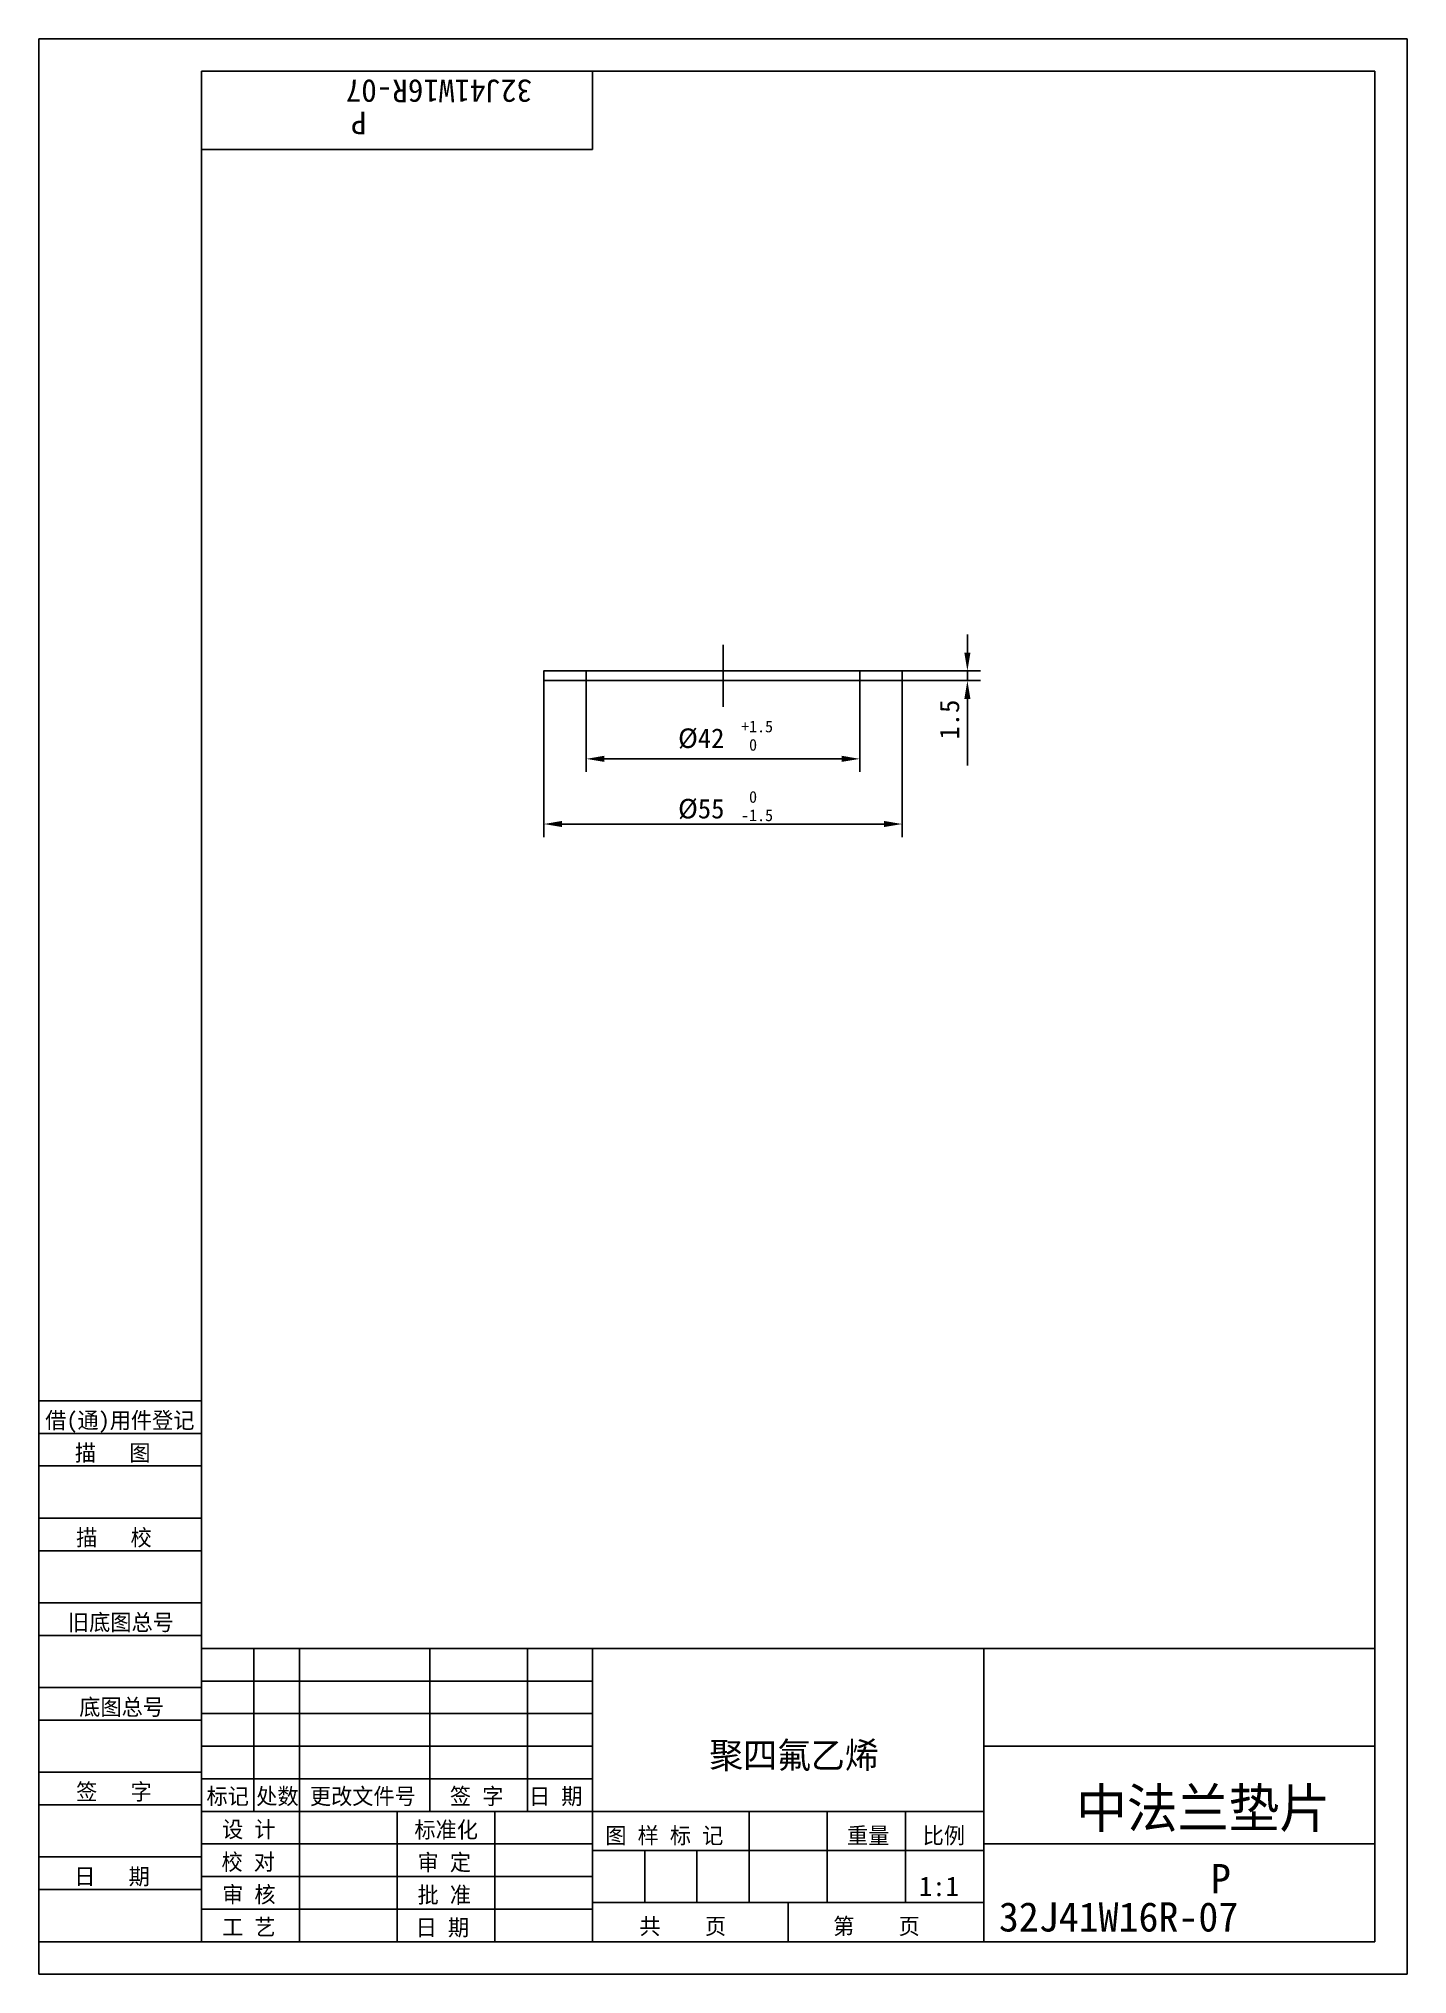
# Model space of a CAD drawing. Header units: metres. Extents: x 0 to 210, y 0 to 297.
import ezdxf

# ---------------------------------------------------------------- set-up
doc = ezdxf.new("R2010")
doc.units = ezdxf.units.M
for name, color, linetype in [('C', 6, 'Continuous'), ('D', 1, 'Continuous'), ('FL', 5, 'Continuous'), ('T', 7, 'Continuous'), ('TL', 4, 'Continuous')]:
    doc.layers.add(name, color=color, linetype=linetype)

# ---------------------------------------------------------------- blocks, each defined once
blk = doc.blocks.new('TUKUN4')
at = {"layer": 'FL'}
for p, q in [((0, 297), (0, 0)), ((210, 297), (0, 297)), ((210, 0), (210, 297)), ((0, 78), (25, 78)), ((0, 70), (25, 70)), ((0, 65), (25, 65)), ((0, 57), (25, 57)), ((0, 52), (25, 52)), ((33, 25), (33, 50)), ((40, 5), (40, 50)), ((60, 25), (60, 50)), ((75, 25), (75, 50)), ((25, 45), (85, 45)), ((0, 44), (25, 44)), ((0, 39), (25, 39)), ((25, 40), (85, 40)), ((25, 35), (85, 35)), ((0, 31), (25, 31)), ((25, 30), (85, 30)), ((0, 26), (25, 26)), ((70, 5), (70, 25)), ((0, 18), (25, 18)), ((25, 20), (85, 20)), ((25, 15), (85, 15)), ((0, 13), (25, 13)), ((25, 10), (85, 10)), ((0, 0), (210, 0))]:
    blk.add_line(p, q, dxfattribs=at)
at = {"layer": 'TL'}
for p, q in [((25, 5), (25, 292)), ((205, 292), (25, 292)), ((85, 292), (85, 280)), ((205, 5), (205, 292)), ((85, 280), (25, 280)), ((0, 88), (25, 88)), ((0, 83), (25, 83)), ((205, 50), (25, 50)), ((85, 5), (85, 50)), ((145, 5), (145, 50)), ((205, 35), (145, 35)), ((145, 25), (25, 25)), ((55, 5), (55, 25)), ((109, 11), (109, 25)), ((121, 11), (121, 25)), ((133, 11), (133, 25)), ((85, 19), (145, 19)), ((93, 11), (93, 19)), ((101, 11), (101, 19)), ((205, 20), (145, 20)), ((145, 11), (85, 11)), ((115, 5), (115, 11)), ((0, 5), (205, 5))]:
    blk.add_line(p, q, dxfattribs=at)
at = {"layer": 'T'}
for s, p in [('借(通)用件登记', (1, 83.76)), ('描   图', (5.56, 78.76)), ('描   校', (5.74, 65.76)), ('旧底图总号', (4.49, 52.76)), ('底图总号', (6.22, 39.76)), ('签   字', (5.74, 26.76)), ('标记', (25.75, 26.07)), ('处数', (33.38, 26.07)), ('更改文件号', (41.61, 26.07)), ('签 字', (63.1, 26.07)), ('日 期', (75.23, 26.07)), ('设 计', (28.14, 20.99)), ('标准化', (57.65, 20.93)), ('图 样 标 记', (86.95, 20.04)), ('重量', (124.03, 20.04)), ('比例', (135.64, 20.04)), ('校 对', (28.05, 15.99)), ('审 定', (58.13, 15.93)), ('日   期', (5.45, 13.76)), ('审 核', (28.14, 10.99)), ('批 准', (58.13, 10.93)), ('共    页', (92.18, 6.13)), ('第    页', (121.9, 6.13)), ('工 艺', (28.14, 5.99)), ('日 期', (57.84, 5.93))]:
    blk.add_text(s, height=2.5, dxfattribs=at).set_placement(p)

msp = doc.modelspace()

# ---------------------------------------------------------------- linework, layer by layer
at = {"layer": 'C'}
msp.add_lwpolyline([(105, 204), (105, 194.5)], dxfattribs=at)
at = {"layer": 'D'}
for p, q in [((142.5, 202.8), (142.5, 205.6)), ((132.5, 200), (144.5, 200)), ((142.5, 200), (142.5, 198.5)), ((77.5, 198.5), (77.5, 174.5)), ((84, 198.5), (84, 184.5)), ((126, 198.5), (126, 184.5)), ((132.5, 198.5), (144.5, 198.5)), ((132.5, 198.5), (132.5, 174.5)), ((142.5, 195.7), (142.5, 192.9)), ((142.5, 192.9), (142.5, 185.48)), ((86.8, 186.5), (123.2, 186.5)), ((80.3, 176.5), (129.7, 176.5))]:
    msp.add_line(p, q, dxfattribs=at)
for points in [[(142.03, 202.8), (142.97, 202.8), (142.5, 200)], [(142.03, 195.7), (142.97, 195.7), (142.5, 198.5)], [(86.8, 186.97), (86.8, 186.03), (84, 186.5)], [(123.2, 186.97), (123.2, 186.03), (126, 186.5)], [(80.3, 176.97), (80.3, 176.03), (77.5, 176.5)], [(129.7, 176.97), (129.7, 176.03), (132.5, 176.5)]]:
    msp.add_solid(points, dxfattribs=at)
at = {"layer": 'TL'}
for points in [[(84, 198.5), (77.5, 198.5), (77.5, 200), (84, 200), (84, 198.5)], [(84, 200), (126, 200)], [(126, 200), (126, 198.5), (132.5, 198.5), (132.5, 200), (126, 200)], [(84, 198.5), (126, 198.5)]]:
    msp.add_lwpolyline(points, dxfattribs=at)

# ---------------------------------------------------------------- block references
at = {"layer": 'D'}
msp.add_blockref('TUKUN4', (0, 0), dxfattribs=at)

# ---------------------------------------------------------------- texts
for s, height, rotation, p in [('32J41W16R-07', 3.5, 180, (75.69, 290.72)), ('P', 3.5, 180, (50.31, 285.82)), ('1.5', 3, 90, (141.24, 189.46))]:
    msp.add_text(s, height=height, rotation=rotation, dxfattribs=at).set_placement(p)
for s, height, p in [('%%C42', 3, (98.11, 188.17)), ('+1.5', 1.8, (107.78, 190.57)), (' 0', 1.8, (107.78, 187.75)), (' 0', 1.8, (107.78, 179.76)), ('%%C55', 3, (98.11, 177.36)), ('-1.5', 1.8, (107.78, 176.94)), ('聚四氟乙烯', 4, (102.89, 31.62)), ('中法兰垫片', 6, (159.17, 22.5)), ('1:1', 3, (135.07, 11.99)), ('P', 4.5, (179.86, 12.42)), ('32J41W16R-07', 4.5, (147.33, 6.56))]:
    msp.add_text(s, height=height, dxfattribs=at).set_placement(p)

doc.saveas('drawing.dxf')
